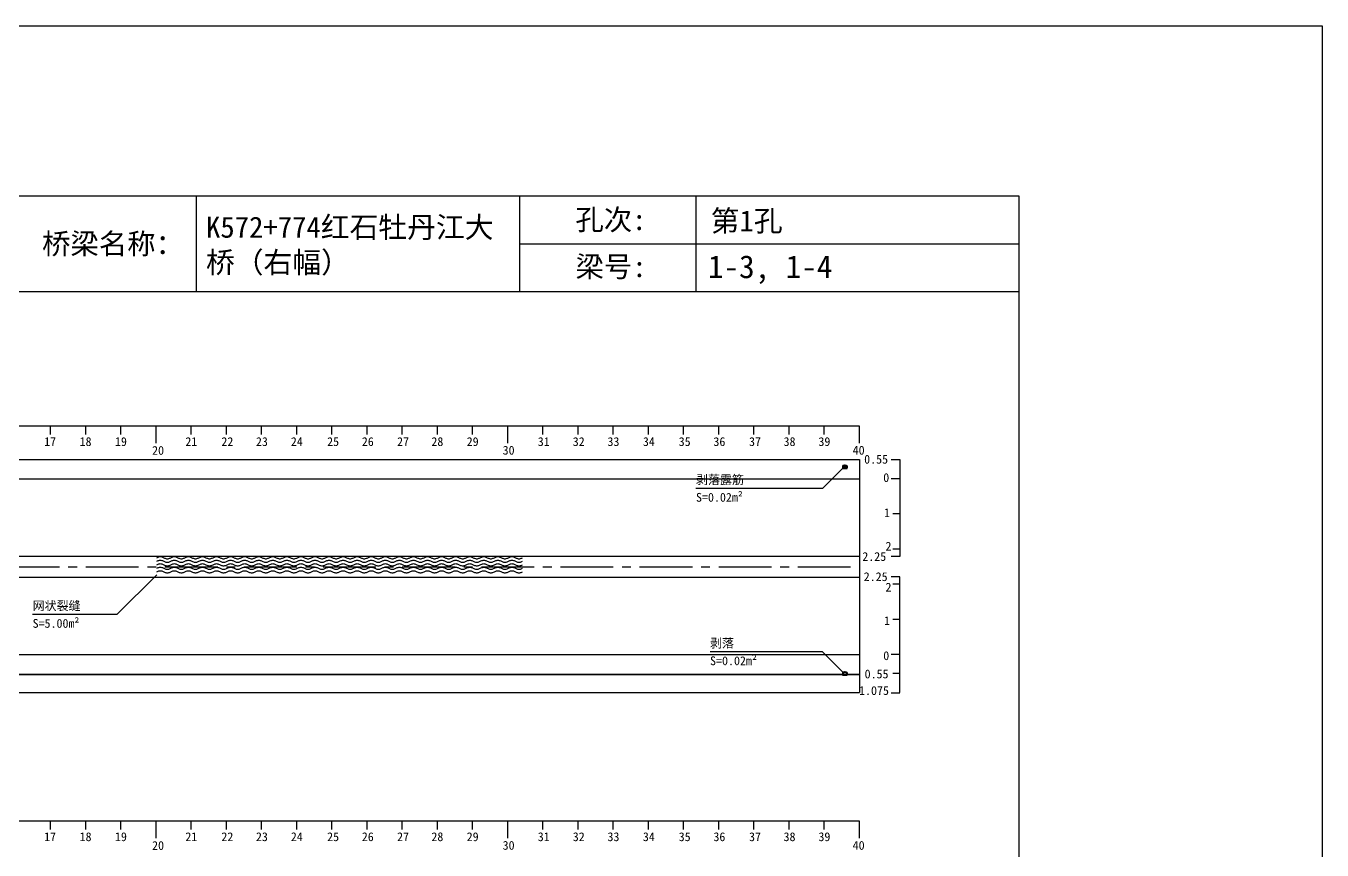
# Model space of a CAD drawing. Header units: millimetres. Extents: x -37 to 615, y -48 to 413.
# Drawn here: x 246.8 to 615.4, y 178.9 to 413.2 of the extents above; entities that cross this region are included whole.
import ezdxf

# ---------------------------------------------------------------- set-up
doc = ezdxf.new("R2010")
doc.units = ezdxf.units.MM
doc.linetypes.add('CENTER2', pattern=[1.125, 0.75, -0.125, 0.125, -0.125])
doc.linetypes.add('DASHED', pattern=[0.75, 0.5, -0.25])
doc.layers.add('图层1', color=7, linetype='Continuous')
doc.layers.add('病害', color=5, linetype='Continuous')
doc.styles.get("Standard").update_dxf_attribs({"font": ''})
doc.styles.add('汉字', font='')
doc.styles.get('Standard').set_extended_font_data('SimSun')
doc.styles.get('汉字').set_extended_font_data('SimSun')

# ---------------------------------------------------------------- blocks, each defined once
blk = doc.blocks.new('chi')
at = {"color": 0}
for p, q in [((1187.409, -3078.8), (1147.409, -3078.8)), ((1164.409, -3079.041), (1164.409, -3078.8)), ((1165.409, -3079.041), (1165.409, -3078.8)), ((1166.409, -3079.041), (1166.409, -3078.8)), ((1167.409, -3079.283), (1167.409, -3078.8)), ((1168.409, -3079.041), (1168.409, -3078.8)), ((1169.409, -3079.041), (1169.409, -3078.8)), ((1170.409, -3079.041), (1170.409, -3078.8)), ((1171.409, -3079.041), (1171.409, -3078.8)), ((1172.409, -3079.041), (1172.409, -3078.8)), ((1173.409, -3079.041), (1173.409, -3078.8)), ((1174.409, -3079.041), (1174.409, -3078.8)), ((1175.409, -3079.041), (1175.409, -3078.8)), ((1176.409, -3079.041), (1176.409, -3078.8)), ((1177.409, -3079.283), (1177.409, -3078.8)), ((1178.409, -3079.041), (1178.409, -3078.8)), ((1179.409, -3079.041), (1179.409, -3078.8)), ((1180.409, -3079.041), (1180.409, -3078.8)), ((1181.409, -3079.041), (1181.409, -3078.8)), ((1182.409, -3079.041), (1182.409, -3078.8)), ((1183.409, -3079.041), (1183.409, -3078.8)), ((1184.409, -3079.041), (1184.409, -3078.8)), ((1185.409, -3079.041), (1185.409, -3078.8)), ((1186.409, -3079.041), (1186.409, -3078.8)), ((1187.409, -3079.283), (1187.409, -3078.8))]:
    blk.add_line(p, q, dxfattribs=at)
for s, p in [('17', (1164.224, -3079.368)), ('18', (1165.232, -3079.368)), ('19', (1166.238, -3079.368)), ('21', (1168.24, -3079.368)), ('22', (1169.264, -3079.368)), ('23', (1170.247, -3079.368)), ('24', (1171.24, -3079.368)), ('25', (1172.271, -3079.368)), ('26', (1173.258, -3079.368)), ('27', (1174.261, -3079.368)), ('28', (1175.236, -3079.368)), ('29', (1176.24, -3079.368)), ('31', (1178.261, -3079.368)), ('32', (1179.256, -3079.368)), ('33', (1180.243, -3079.368)), ('34', (1181.251, -3079.368)), ('35', (1182.269, -3079.368)), ('36', (1183.256, -3079.368)), ('37', (1184.269, -3079.368)), ('38', (1185.251, -3079.368)), ('39', (1186.242, -3079.368)), ('20', (1167.294, -3079.617)), ('30', (1177.262, -3079.613)), ('40', (1187.216, -3079.613))]:
    blk.add_text(s, height=0.25).set_placement(p)
blk = doc.blocks.new('kopp')
at = {"color": 0}
for p, q in [((1188.308, -3078.25), (1188.558, -3078.25)), ((1188.558, -3078.25), (1188.558, -3078.8)), ((1188.558, -3078.8), (1188.308, -3078.8)), ((1188.558, -3078.8), (1188.558, -3079.8)), ((1188.558, -3079.8), (1188.358, -3079.8)), ((1188.558, -3079.8), (1188.558, -3079.8)), ((1188.558, -3079.8), (1188.558, -3080.8)), ((1188.558, -3080.8), (1188.358, -3080.8)), ((1188.558, -3080.8), (1188.558, -3081.009)), ((1188.558, -3081.009), (1188.308, -3081.009)), ((1188.558, -3081.592), (1188.308, -3081.592)), ((1188.558, -3081.8), (1188.558, -3081.592)), ((1188.558, -3081.8), (1188.358, -3081.8)), ((1188.558, -3082.8), (1188.558, -3081.8)), ((1188.558, -3082.8), (1188.358, -3082.8)), ((1188.558, -3083.8), (1188.558, -3082.8)), ((1188.558, -3082.8), (1188.558, -3082.8)), ((1188.558, -3083.8), (1188.308, -3083.8)), ((1188.558, -3084.875), (1188.558, -3083.8)), ((1188.558, -3084.338), (1188.358, -3084.338)), ((1188.308, -3084.888), (1188.558, -3084.888))]:
    blk.add_line(p, q, dxfattribs=at)
for s, p in [('0.55', (1187.543, -3078.37)), ('0', (1188.086, -3078.891)), ('1', (1188.109, -3079.89)), ('2', (1188.15, -3080.842)), ('2.25', (1187.49, -3081.135)), ('2.25', (1187.53, -3081.708)), ('2', (1188.15, -3082.006)), ('1', (1188.109, -3082.959)), ('0', (1188.086, -3083.954)), ('0.55', (1187.556, -3084.474)), ('1.075', (1187.398, -3084.946))]:
    blk.add_text(s, height=0.25).set_placement(p)

msp = doc.modelspace()

# ---------------------------------------------------------------- linework, layer by layer
at = {"color": 0, "linetype": 'ByBlock'}
for p, q in [((0, 364.85), (529.17, 364.85)), ((387.13, 364.85), (387.13, 337.72)), ((437.29, 364.79), (437.29, 337.66)), ((529.17, 364.85), (529.17, 0)), ((136.5, 337.72), (529.17, 337.72))]:
    msp.add_line(p, q, dxfattribs=at)
at = {"color": 0}
for p, q in [((83.82, 289.93), (483.82, 289.93)), ((483.82, 289.93), (483.82, 223.68)), ((83.82, 262.43), (483.82, 262.43)), ((483.82, 262.43), (483.82, 259.43)), ((83.82, 256.43), (483.82, 256.43)), ((83.82, 234.43), (483.82, 234.43)), ((83.82, 228.93), (483.82, 228.93)), ((83.82, 228.81), (483.82, 228.81)), ((83.82, 223.68), (483.82, 223.68))]:
    msp.add_line(p, q, dxfattribs=at)
at = {"color": 1, "linetype": 'DASHED'}
for p, q in [((479, 288.05), (480.39, 288.05)), ((479, 287.81), (480.39, 287.81)), ((479, 287.56), (480.39, 287.56)), ((479.35, 287.32), (479.35, 288.29)), ((479.7, 287.32), (479.7, 288.29)), ((480.05, 287.32), (480.05, 288.29))]:
    msp.add_line(p, q, dxfattribs=at)
at = {"color": 7}
for p, q in [((479, 287.71), (479.41, 287.71)), ((479.13, 288.19), (479.38, 287.97)), ((479.46, 287.36), (479.59, 287.54)), ((479.68, 288.27), (479.67, 287.97)), ((480.13, 288.19), (479.93, 287.93)), ((480.08, 287.32), (479.97, 287.54)), ((480.39, 287.69), (480.02, 287.75)), ((479, 228.96), (479.41, 228.95)), ((479.13, 229.43), (479.38, 229.21)), ((479.46, 228.6), (479.59, 228.78)), ((479.68, 229.51), (479.67, 229.21)), ((480.13, 229.43), (479.93, 229.17)), ((480.08, 228.56), (479.97, 228.78)), ((480.39, 228.93), (480.02, 228.99))]:
    msp.add_line(p, q, dxfattribs=at)
msp.add_line((83.82, 284.43), (483.82, 284.43))
at = {"color": 1, "linetype": 'CENTER2', "ltscale": 20}
msp.add_line((83.82, 259.43), (483.82, 259.43), dxfattribs=at)
at = {"color": 3, "linetype": 'ByBlock'}
msp.add_lwpolyline([(-36.77, 413.19), (615.38, 413.19), (615.38, -47.93), (-36.77, -47.93)], close=True, dxfattribs=at)
at = {"color": 7}
for points in [[(479.79, 288.27), (479.58, 288.27), (479.37, 288.21), (479.13, 288.19), (479, 287.98), (479, 287.71), (479.03, 287.4), (479.18, 287.4), (479.74, 287.32), (480.08, 287.32), (480.29, 287.37), (480.37, 287.42), (480.39, 287.69), (480.39, 287.92), (480.29, 288.11), (480.13, 288.19), (480, 288.21), (479.79, 288.29)], [(479, 287.32), (473.34, 281.66), (437.34, 281.66)], [(284, 262), (284.2, 262.09), (284.4, 262.18), (284.6, 262.24), (284.8, 262.29), (285, 262.3), (285.2, 262.29), (285.4, 262.24), (285.6, 262.18), (285.8, 262.09), (286, 262), (286.2, 261.91), (286.4, 261.82), (286.6, 261.76), (286.8, 261.71), (287, 261.7), (287.2, 261.71), (287.4, 261.76), (287.6, 261.82), (287.8, 261.91), (288, 262), (288.2, 262.09), (288.4, 262.18), (288.6, 262.24), (288.8, 262.29), (289, 262.3), (289.2, 262.29), (289.4, 262.24), (289.6, 262.18), (289.8, 262.09), (290, 262), (290.2, 261.91), (290.4, 261.82), (290.6, 261.76), (290.8, 261.71), (291, 261.7), (291.2, 261.71), (291.4, 261.76), (291.6, 261.82), (291.8, 261.91), (292, 262), (292.2, 262.09), (292.4, 262.18), (292.6, 262.24), (292.8, 262.29), (293, 262.3), (293.2, 262.29), (293.4, 262.24), (293.6, 262.18), (293.8, 262.09), (294, 262), (294.2, 261.91), (294.4, 261.82), (294.6, 261.76), (294.8, 261.71), (295, 261.7), (295.2, 261.71), (295.4, 261.76), (295.6, 261.82), (295.8, 261.91), (296, 262), (296.2, 262.09), (296.4, 262.18), (296.6, 262.24), (296.8, 262.29), (297, 262.3), (297.2, 262.29), (297.4, 262.24), (297.6, 262.18), (297.8, 262.09), (298, 262), (298.2, 261.91), (298.4, 261.82), (298.6, 261.76), (298.8, 261.71), (299, 261.7), (299.2, 261.71), (299.4, 261.76), (299.6, 261.82), (299.8, 261.91), (300, 262), (300.2, 262.09), (300.4, 262.18), (300.6, 262.24), (300.8, 262.29), (301, 262.3), (301.2, 262.29), (301.4, 262.24), (301.6, 262.18), (301.8, 262.09), (302, 262), (302.2, 261.91), (302.4, 261.82), (302.6, 261.76), (302.8, 261.71), (303, 261.7), (303.2, 261.71), (303.4, 261.76), (303.6, 261.82), (303.8, 261.91), (304, 262), (304.2, 262.09), (304.4, 262.18), (304.6, 262.24), (304.8, 262.29), (305, 262.3), (305.2, 262.29), (305.4, 262.24), (305.6, 262.18), (305.8, 262.09), (306, 262), (306.2, 261.91), (306.4, 261.82), (306.6, 261.76), (306.8, 261.71), (307, 261.7), (307.2, 261.71), (307.4, 261.76), (307.6, 261.82), (307.8, 261.91), (308, 262), (308.2, 262.09), (308.4, 262.18), (308.6, 262.24), (308.8, 262.29), (309, 262.3), (309.2, 262.29), (309.4, 262.24), (309.6, 262.18), (309.8, 262.09), (310, 262), (310.2, 261.91), (310.4, 261.82), (310.6, 261.76), (310.8, 261.71), (311, 261.7), (311.2, 261.71), (311.4, 261.76), (311.6, 261.82), (311.8, 261.91), (312, 262), (312.2, 262.09), (312.4, 262.18), (312.6, 262.24), (312.8, 262.29), (313, 262.3), (313.2, 262.29), (313.4, 262.24), (313.6, 262.18), (313.8, 262.09), (314, 262), (314.2, 261.91), (314.4, 261.82), (314.6, 261.76), (314.8, 261.71), (315, 261.7), (315.2, 261.71), (315.4, 261.76), (315.6, 261.82), (315.8, 261.91), (316, 262), (316.2, 262.09), (316.4, 262.18), (316.6, 262.24), (316.8, 262.29), (317, 262.3), (317.2, 262.29), (317.4, 262.24), (317.6, 262.18), (317.8, 262.09), (318, 262), (318.2, 261.91), (318.4, 261.82), (318.6, 261.76), (318.8, 261.71), (319, 261.7), (319.2, 261.71), (319.4, 261.76), (319.6, 261.82), (319.8, 261.91), (320, 262), (320.2, 262.09), (320.4, 262.18), (320.6, 262.24), (320.8, 262.29), (321, 262.3), (321.2, 262.29), (321.4, 262.24), (321.6, 262.18), (321.8, 262.09), (322, 262), (322.2, 261.91), (322.4, 261.82), (322.6, 261.76), (322.8, 261.71), (323, 261.7), (323.2, 261.71), (323.4, 261.76), (323.6, 261.82), (323.8, 261.91), (324, 262), (324.2, 262.09), (324.4, 262.18), (324.6, 262.24), (324.8, 262.29), (325, 262.3), (325.2, 262.29), (325.4, 262.24), (325.6, 262.18), (325.8, 262.09), (326, 262), (326.2, 261.91), (326.4, 261.82), (326.6, 261.76), (326.8, 261.71), (327, 261.7), (327.2, 261.71), (327.4, 261.76), (327.6, 261.82), (327.8, 261.91), (328, 262), (328.2, 262.09), (328.4, 262.18), (328.6, 262.24), (328.8, 262.29), (329, 262.3), (329.2, 262.29), (329.4, 262.24), (329.6, 262.18), (329.8, 262.09), (330, 262), (330.2, 261.91), (330.4, 261.82), (330.6, 261.76), (330.8, 261.71), (331, 261.7), (331.2, 261.71), (331.4, 261.76), (331.6, 261.82), (331.8, 261.91), (332, 262), (332.2, 262.09), (332.4, 262.18), (332.6, 262.24), (332.8, 262.29), (333, 262.3), (333.2, 262.29), (333.4, 262.24), (333.6, 262.18), (333.8, 262.09), (334, 262), (334.2, 261.91), (334.4, 261.82), (334.6, 261.76), (334.8, 261.71), (335, 261.7), (335.2, 261.71), (335.4, 261.76), (335.6, 261.82), (335.8, 261.91), (336, 262), (336.2, 262.09), (336.4, 262.18), (336.6, 262.24), (336.8, 262.29), (337, 262.3), (337.2, 262.29), (337.4, 262.24), (337.6, 262.18), (337.8, 262.09), (338, 262), (338.2, 261.91), (338.4, 261.82), (338.6, 261.76), (338.8, 261.71), (339, 261.7), (339.2, 261.71), (339.4, 261.76), (339.6, 261.82), (339.8, 261.91), (340, 262), (340.2, 262.09), (340.4, 262.18), (340.6, 262.24), (340.8, 262.29), (341, 262.3), (341.2, 262.29), (341.4, 262.24), (341.6, 262.18), (341.8, 262.09), (342, 262), (342.2, 261.91), (342.4, 261.82), (342.6, 261.76), (342.8, 261.71), (343, 261.7), (343.2, 261.71), (343.4, 261.76), (343.6, 261.82), (343.8, 261.91), (344, 262), (344.2, 262.09), (344.4, 262.18), (344.6, 262.24), (344.8, 262.29), (345, 262.3), (345.2, 262.29), (345.4, 262.24), (345.6, 262.18), (345.8, 262.09), (346, 262), (346.2, 261.91), (346.4, 261.82), (346.6, 261.76), (346.8, 261.71), (347, 261.7), (347.2, 261.71), (347.4, 261.76), (347.6, 261.82), (347.8, 261.91), (348, 262), (348.2, 262.09), (348.4, 262.18), (348.6, 262.24), (348.8, 262.29), (349, 262.3), (349.2, 262.29), (349.4, 262.24), (349.6, 262.18), (349.8, 262.09), (350, 262), (350.2, 261.91), (350.4, 261.82), (350.6, 261.76), (350.8, 261.71), (351, 261.7), (351.2, 261.71), (351.4, 261.76), (351.6, 261.82), (351.8, 261.91), (352, 262), (352.2, 262.09), (352.4, 262.18), (352.6, 262.24), (352.8, 262.29), (353, 262.3), (353.2, 262.29), (353.4, 262.24), (353.6, 262.18), (353.8, 262.09), (354, 262), (354.2, 261.91), (354.4, 261.82), (354.6, 261.76), (354.8, 261.71), (355, 261.7), (355.2, 261.71), (355.4, 261.76), (355.6, 261.82), (355.8, 261.91), (356, 262), (356.2, 262.09), (356.4, 262.18), (356.6, 262.24), (356.8, 262.29), (357, 262.3), (357.2, 262.29), (357.4, 262.24), (357.6, 262.18), (357.8, 262.09), (358, 262), (358.2, 261.91), (358.4, 261.82), (358.6, 261.76), (358.8, 261.71), (359, 261.7), (359.2, 261.71), (359.4, 261.76), (359.6, 261.82), (359.8, 261.91), (360, 262), (360.2, 262.09), (360.4, 262.18), (360.6, 262.24), (360.8, 262.29), (361, 262.3), (361.2, 262.29), (361.4, 262.24), (361.6, 262.18), (361.8, 262.09), (362, 262), (362.2, 261.91), (362.4, 261.82), (362.6, 261.76), (362.8, 261.71), (363, 261.7), (363.2, 261.71), (363.4, 261.76), (363.6, 261.82), (363.8, 261.91), (364, 262), (364.2, 262.09), (364.4, 262.18), (364.6, 262.24), (364.8, 262.29), (365, 262.3), (365.2, 262.29), (365.4, 262.24), (365.6, 262.18), (365.8, 262.09), (366, 262), (366.2, 261.91), (366.4, 261.82), (366.6, 261.76), (366.8, 261.71), (367, 261.7), (367.2, 261.71), (367.4, 261.76), (367.6, 261.82), (367.8, 261.91), (368, 262), (368.2, 262.09), (368.4, 262.18), (368.6, 262.24), (368.8, 262.29), (369, 262.3), (369.2, 262.29), (369.4, 262.24), (369.6, 262.18), (369.8, 262.09), (370, 262), (370.2, 261.91), (370.4, 261.82), (370.6, 261.76), (370.8, 261.71), (371, 261.7), (371.2, 261.71), (371.4, 261.76), (371.6, 261.82), (371.8, 261.91), (372, 262), (372.2, 262.09), (372.4, 262.18), (372.6, 262.24), (372.8, 262.29), (373, 262.3), (373.2, 262.29), (373.4, 262.24), (373.6, 262.18), (373.8, 262.09), (374, 262), (374.2, 261.91), (374.4, 261.82), (374.6, 261.76), (374.8, 261.71), (375, 261.7), (375.2, 261.71), (375.4, 261.76), (375.6, 261.82), (375.8, 261.91), (376, 262), (376.2, 262.09), (376.4, 262.18), (376.6, 262.24), (376.8, 262.29), (377, 262.3), (377.2, 262.29), (377.4, 262.24), (377.6, 262.18), (377.8, 262.09), (378, 262), (378.2, 261.91), (378.4, 261.82), (378.6, 261.76), (378.8, 261.71), (379, 261.7), (379.2, 261.71), (379.4, 261.76), (379.6, 261.82), (379.8, 261.91), (380, 262), (380.2, 262.09), (380.4, 262.18), (380.6, 262.24), (380.8, 262.29), (381, 262.3), (381.2, 262.29), (381.4, 262.24), (381.6, 262.18), (381.8, 262.09), (382, 262), (382.2, 261.91), (382.4, 261.82), (382.6, 261.76), (382.8, 261.71), (383, 261.7), (383.2, 261.71), (383.4, 261.76), (383.6, 261.82), (383.8, 261.91), (384, 262), (384.2, 262.09), (384.4, 262.18), (384.6, 262.24), (384.8, 262.29), (385, 262.3), (385.2, 262.29), (385.4, 262.24), (385.6, 262.18), (385.8, 262.09), (386, 262), (386.2, 261.91), (386.4, 261.82), (386.6, 261.76), (386.8, 261.71), (387, 261.7), (387.2, 261.71), (387.4, 261.76), (387.6, 261.82), (387.8, 261.91), (388, 262)], [(284, 261), (284.2, 261.09), (284.4, 261.18), (284.6, 261.24), (284.8, 261.29), (285, 261.3), (285.2, 261.29), (285.4, 261.24), (285.6, 261.18), (285.8, 261.09), (286, 261), (286.2, 260.91), (286.4, 260.82), (286.6, 260.76), (286.8, 260.71), (287, 260.7), (287.2, 260.71), (287.4, 260.76), (287.6, 260.82), (287.8, 260.91), (288, 261), (288.2, 261.09), (288.4, 261.18), (288.6, 261.24), (288.8, 261.29), (289, 261.3), (289.2, 261.29), (289.4, 261.24), (289.6, 261.18), (289.8, 261.09), (290, 261), (290.2, 260.91), (290.4, 260.82), (290.6, 260.76), (290.8, 260.71), (291, 260.7), (291.2, 260.71), (291.4, 260.76), (291.6, 260.82), (291.8, 260.91), (292, 261), (292.2, 261.09), (292.4, 261.18), (292.6, 261.24), (292.8, 261.29), (293, 261.3), (293.2, 261.29), (293.4, 261.24), (293.6, 261.18), (293.8, 261.09), (294, 261), (294.2, 260.91), (294.4, 260.82), (294.6, 260.76), (294.8, 260.71), (295, 260.7), (295.2, 260.71), (295.4, 260.76), (295.6, 260.82), (295.8, 260.91), (296, 261), (296.2, 261.09), (296.4, 261.18), (296.6, 261.24), (296.8, 261.29), (297, 261.3), (297.2, 261.29), (297.4, 261.24), (297.6, 261.18), (297.8, 261.09), (298, 261), (298.2, 260.91), (298.4, 260.82), (298.6, 260.76), (298.8, 260.71), (299, 260.7), (299.2, 260.71), (299.4, 260.76), (299.6, 260.82), (299.8, 260.91), (300, 261), (300.2, 261.09), (300.4, 261.18), (300.6, 261.24), (300.8, 261.29), (301, 261.3), (301.2, 261.29), (301.4, 261.24), (301.6, 261.18), (301.8, 261.09), (302, 261), (302.2, 260.91), (302.4, 260.82), (302.6, 260.76), (302.8, 260.71), (303, 260.7), (303.2, 260.71), (303.4, 260.76), (303.6, 260.82), (303.8, 260.91), (304, 261), (304.2, 261.09), (304.4, 261.18), (304.6, 261.24), (304.8, 261.29), (305, 261.3), (305.2, 261.29), (305.4, 261.24), (305.6, 261.18), (305.8, 261.09), (306, 261), (306.2, 260.91), (306.4, 260.82), (306.6, 260.76), (306.8, 260.71), (307, 260.7), (307.2, 260.71), (307.4, 260.76), (307.6, 260.82), (307.8, 260.91), (308, 261), (308.2, 261.09), (308.4, 261.18), (308.6, 261.24), (308.8, 261.29), (309, 261.3), (309.2, 261.29), (309.4, 261.24), (309.6, 261.18), (309.8, 261.09), (310, 261), (310.2, 260.91), (310.4, 260.82), (310.6, 260.76), (310.8, 260.71), (311, 260.7), (311.2, 260.71), (311.4, 260.76), (311.6, 260.82), (311.8, 260.91), (312, 261), (312.2, 261.09), (312.4, 261.18), (312.6, 261.24), (312.8, 261.29), (313, 261.3), (313.2, 261.29), (313.4, 261.24), (313.6, 261.18), (313.8, 261.09), (314, 261), (314.2, 260.91), (314.4, 260.82), (314.6, 260.76), (314.8, 260.71), (315, 260.7), (315.2, 260.71), (315.4, 260.76), (315.6, 260.82), (315.8, 260.91), (316, 261), (316.2, 261.09), (316.4, 261.18), (316.6, 261.24), (316.8, 261.29), (317, 261.3), (317.2, 261.29), (317.4, 261.24), (317.6, 261.18), (317.8, 261.09), (318, 261), (318.2, 260.91), (318.4, 260.82), (318.6, 260.76), (318.8, 260.71), (319, 260.7), (319.2, 260.71), (319.4, 260.76), (319.6, 260.82), (319.8, 260.91), (320, 261), (320.2, 261.09), (320.4, 261.18), (320.6, 261.24), (320.8, 261.29), (321, 261.3), (321.2, 261.29), (321.4, 261.24), (321.6, 261.18), (321.8, 261.09), (322, 261), (322.2, 260.91), (322.4, 260.82), (322.6, 260.76), (322.8, 260.71), (323, 260.7), (323.2, 260.71), (323.4, 260.76), (323.6, 260.82), (323.8, 260.91), (324, 261), (324.2, 261.09), (324.4, 261.18), (324.6, 261.24), (324.8, 261.29), (325, 261.3), (325.2, 261.29), (325.4, 261.24), (325.6, 261.18), (325.8, 261.09), (326, 261), (326.2, 260.91), (326.4, 260.82), (326.6, 260.76), (326.8, 260.71), (327, 260.7), (327.2, 260.71), (327.4, 260.76), (327.6, 260.82), (327.8, 260.91), (328, 261), (328.2, 261.09), (328.4, 261.18), (328.6, 261.24), (328.8, 261.29), (329, 261.3), (329.2, 261.29), (329.4, 261.24), (329.6, 261.18), (329.8, 261.09), (330, 261), (330.2, 260.91), (330.4, 260.82), (330.6, 260.76), (330.8, 260.71), (331, 260.7), (331.2, 260.71), (331.4, 260.76), (331.6, 260.82), (331.8, 260.91), (332, 261), (332.2, 261.09), (332.4, 261.18), (332.6, 261.24), (332.8, 261.29), (333, 261.3), (333.2, 261.29), (333.4, 261.24), (333.6, 261.18), (333.8, 261.09), (334, 261), (334.2, 260.91), (334.4, 260.82), (334.6, 260.76), (334.8, 260.71), (335, 260.7), (335.2, 260.71), (335.4, 260.76), (335.6, 260.82), (335.8, 260.91), (336, 261), (336.2, 261.09), (336.4, 261.18), (336.6, 261.24), (336.8, 261.29), (337, 261.3), (337.2, 261.29), (337.4, 261.24), (337.6, 261.18), (337.8, 261.09), (338, 261), (338.2, 260.91), (338.4, 260.82), (338.6, 260.76), (338.8, 260.71), (339, 260.7), (339.2, 260.71), (339.4, 260.76), (339.6, 260.82), (339.8, 260.91), (340, 261), (340.2, 261.09), (340.4, 261.18), (340.6, 261.24), (340.8, 261.29), (341, 261.3), (341.2, 261.29), (341.4, 261.24), (341.6, 261.18), (341.8, 261.09), (342, 261), (342.2, 260.91), (342.4, 260.82), (342.6, 260.76), (342.8, 260.71), (343, 260.7), (343.2, 260.71), (343.4, 260.76), (343.6, 260.82), (343.8, 260.91), (344, 261), (344.2, 261.09), (344.4, 261.18), (344.6, 261.24), (344.8, 261.29), (345, 261.3), (345.2, 261.29), (345.4, 261.24), (345.6, 261.18), (345.8, 261.09), (346, 261), (346.2, 260.91), (346.4, 260.82), (346.6, 260.76), (346.8, 260.71), (347, 260.7), (347.2, 260.71), (347.4, 260.76), (347.6, 260.82), (347.8, 260.91), (348, 261), (348.2, 261.09), (348.4, 261.18), (348.6, 261.24), (348.8, 261.29), (349, 261.3), (349.2, 261.29), (349.4, 261.24), (349.6, 261.18), (349.8, 261.09), (350, 261), (350.2, 260.91), (350.4, 260.82), (350.6, 260.76), (350.8, 260.71), (351, 260.7), (351.2, 260.71), (351.4, 260.76), (351.6, 260.82), (351.8, 260.91), (352, 261), (352.2, 261.09), (352.4, 261.18), (352.6, 261.24), (352.8, 261.29), (353, 261.3), (353.2, 261.29), (353.4, 261.24), (353.6, 261.18), (353.8, 261.09), (354, 261), (354.2, 260.91), (354.4, 260.82), (354.6, 260.76), (354.8, 260.71), (355, 260.7), (355.2, 260.71), (355.4, 260.76), (355.6, 260.82), (355.8, 260.91), (356, 261), (356.2, 261.09), (356.4, 261.18), (356.6, 261.24), (356.8, 261.29), (357, 261.3), (357.2, 261.29), (357.4, 261.24), (357.6, 261.18), (357.8, 261.09), (358, 261), (358.2, 260.91), (358.4, 260.82), (358.6, 260.76), (358.8, 260.71), (359, 260.7), (359.2, 260.71), (359.4, 260.76), (359.6, 260.82), (359.8, 260.91), (360, 261), (360.2, 261.09), (360.4, 261.18), (360.6, 261.24), (360.8, 261.29), (361, 261.3), (361.2, 261.29), (361.4, 261.24), (361.6, 261.18), (361.8, 261.09), (362, 261), (362.2, 260.91), (362.4, 260.82), (362.6, 260.76), (362.8, 260.71), (363, 260.7), (363.2, 260.71), (363.4, 260.76), (363.6, 260.82), (363.8, 260.91), (364, 261), (364.2, 261.09), (364.4, 261.18), (364.6, 261.24), (364.8, 261.29), (365, 261.3), (365.2, 261.29), (365.4, 261.24), (365.6, 261.18), (365.8, 261.09), (366, 261), (366.2, 260.91), (366.4, 260.82), (366.6, 260.76), (366.8, 260.71), (367, 260.7), (367.2, 260.71), (367.4, 260.76), (367.6, 260.82), (367.8, 260.91), (368, 261), (368.2, 261.09), (368.4, 261.18), (368.6, 261.24), (368.8, 261.29), (369, 261.3), (369.2, 261.29), (369.4, 261.24), (369.6, 261.18), (369.8, 261.09), (370, 261), (370.2, 260.91), (370.4, 260.82), (370.6, 260.76), (370.8, 260.71), (371, 260.7), (371.2, 260.71), (371.4, 260.76), (371.6, 260.82), (371.8, 260.91), (372, 261), (372.2, 261.09), (372.4, 261.18), (372.6, 261.24), (372.8, 261.29), (373, 261.3), (373.2, 261.29), (373.4, 261.24), (373.6, 261.18), (373.8, 261.09), (374, 261), (374.2, 260.91), (374.4, 260.82), (374.6, 260.76), (374.8, 260.71), (375, 260.7), (375.2, 260.71), (375.4, 260.76), (375.6, 260.82), (375.8, 260.91), (376, 261), (376.2, 261.09), (376.4, 261.18), (376.6, 261.24), (376.8, 261.29), (377, 261.3), (377.2, 261.29), (377.4, 261.24), (377.6, 261.18), (377.8, 261.09), (378, 261), (378.2, 260.91), (378.4, 260.82), (378.6, 260.76), (378.8, 260.71), (379, 260.7), (379.2, 260.71), (379.4, 260.76), (379.6, 260.82), (379.8, 260.91), (380, 261), (380.2, 261.09), (380.4, 261.18), (380.6, 261.24), (380.8, 261.29), (381, 261.3), (381.2, 261.29), (381.4, 261.24), (381.6, 261.18), (381.8, 261.09), (382, 261), (382.2, 260.91), (382.4, 260.82), (382.6, 260.76), (382.8, 260.71), (383, 260.7), (383.2, 260.71), (383.4, 260.76), (383.6, 260.82), (383.8, 260.91), (384, 261), (384.2, 261.09), (384.4, 261.18), (384.6, 261.24), (384.8, 261.29), (385, 261.3), (385.2, 261.29), (385.4, 261.24), (385.6, 261.18), (385.8, 261.09), (386, 261), (386.2, 260.91), (386.4, 260.82), (386.6, 260.76), (386.8, 260.71), (387, 260.7), (387.2, 260.71), (387.4, 260.76), (387.6, 260.82), (387.8, 260.91), (388, 261)], [(284, 260), (284.2, 260.09), (284.4, 260.18), (284.6, 260.24), (284.8, 260.29), (285, 260.3), (285.2, 260.29), (285.4, 260.24), (285.6, 260.18), (285.8, 260.09), (286, 260), (286.2, 259.91), (286.4, 259.82), (286.6, 259.76), (286.8, 259.71), (287, 259.7), (287.2, 259.71), (287.4, 259.76), (287.6, 259.82), (287.8, 259.91), (288, 260), (288.2, 260.09), (288.4, 260.18), (288.6, 260.24), (288.8, 260.29), (289, 260.3), (289.2, 260.29), (289.4, 260.24), (289.6, 260.18), (289.8, 260.09), (290, 260), (290.2, 259.91), (290.4, 259.82), (290.6, 259.76), (290.8, 259.71), (291, 259.7), (291.2, 259.71), (291.4, 259.76), (291.6, 259.82), (291.8, 259.91), (292, 260), (292.2, 260.09), (292.4, 260.18), (292.6, 260.24), (292.8, 260.29), (293, 260.3), (293.2, 260.29), (293.4, 260.24), (293.6, 260.18), (293.8, 260.09), (294, 260), (294.2, 259.91), (294.4, 259.82), (294.6, 259.76), (294.8, 259.71), (295, 259.7), (295.2, 259.71), (295.4, 259.76), (295.6, 259.82), (295.8, 259.91), (296, 260), (296.2, 260.09), (296.4, 260.18), (296.6, 260.24), (296.8, 260.29), (297, 260.3), (297.2, 260.29), (297.4, 260.24), (297.6, 260.18), (297.8, 260.09), (298, 260), (298.2, 259.91), (298.4, 259.82), (298.6, 259.76), (298.8, 259.71), (299, 259.7), (299.2, 259.71), (299.4, 259.76), (299.6, 259.82), (299.8, 259.91), (300, 260), (300.2, 260.09), (300.4, 260.18), (300.6, 260.24), (300.8, 260.29), (301, 260.3), (301.2, 260.29), (301.4, 260.24), (301.6, 260.18), (301.8, 260.09), (302, 260), (302.2, 259.91), (302.4, 259.82), (302.6, 259.76), (302.8, 259.71), (303, 259.7), (303.2, 259.71), (303.4, 259.76), (303.6, 259.82), (303.8, 259.91), (304, 260), (304.2, 260.09), (304.4, 260.18), (304.6, 260.24), (304.8, 260.29), (305, 260.3), (305.2, 260.29), (305.4, 260.24), (305.6, 260.18), (305.8, 260.09), (306, 260), (306.2, 259.91), (306.4, 259.82), (306.6, 259.76), (306.8, 259.71), (307, 259.7), (307.2, 259.71), (307.4, 259.76), (307.6, 259.82), (307.8, 259.91), (308, 260), (308.2, 260.09), (308.4, 260.18), (308.6, 260.24), (308.8, 260.29), (309, 260.3), (309.2, 260.29), (309.4, 260.24), (309.6, 260.18), (309.8, 260.09), (310, 260), (310.2, 259.91), (310.4, 259.82), (310.6, 259.76), (310.8, 259.71), (311, 259.7), (311.2, 259.71), (311.4, 259.76), (311.6, 259.82), (311.8, 259.91), (312, 260), (312.2, 260.09), (312.4, 260.18), (312.6, 260.24), (312.8, 260.29), (313, 260.3), (313.2, 260.29), (313.4, 260.24), (313.6, 260.18), (313.8, 260.09), (314, 260), (314.2, 259.91), (314.4, 259.82), (314.6, 259.76), (314.8, 259.71), (315, 259.7), (315.2, 259.71), (315.4, 259.76), (315.6, 259.82), (315.8, 259.91), (316, 260), (316.2, 260.09), (316.4, 260.18), (316.6, 260.24), (316.8, 260.29), (317, 260.3), (317.2, 260.29), (317.4, 260.24), (317.6, 260.18), (317.8, 260.09), (318, 260), (318.2, 259.91), (318.4, 259.82), (318.6, 259.76), (318.8, 259.71), (319, 259.7), (319.2, 259.71), (319.4, 259.76), (319.6, 259.82), (319.8, 259.91), (320, 260), (320.2, 260.09), (320.4, 260.18), (320.6, 260.24), (320.8, 260.29), (321, 260.3), (321.2, 260.29), (321.4, 260.24), (321.6, 260.18), (321.8, 260.09), (322, 260), (322.2, 259.91), (322.4, 259.82), (322.6, 259.76), (322.8, 259.71), (323, 259.7), (323.2, 259.71), (323.4, 259.76), (323.6, 259.82), (323.8, 259.91), (324, 260), (324.2, 260.09), (324.4, 260.18), (324.6, 260.24), (324.8, 260.29), (325, 260.3), (325.2, 260.29), (325.4, 260.24), (325.6, 260.18), (325.8, 260.09), (326, 260), (326.2, 259.91), (326.4, 259.82), (326.6, 259.76), (326.8, 259.71), (327, 259.7), (327.2, 259.71), (327.4, 259.76), (327.6, 259.82), (327.8, 259.91), (328, 260), (328.2, 260.09), (328.4, 260.18), (328.6, 260.24), (328.8, 260.29), (329, 260.3), (329.2, 260.29), (329.4, 260.24), (329.6, 260.18), (329.8, 260.09), (330, 260), (330.2, 259.91), (330.4, 259.82), (330.6, 259.76), (330.8, 259.71), (331, 259.7), (331.2, 259.71), (331.4, 259.76), (331.6, 259.82), (331.8, 259.91), (332, 260), (332.2, 260.09), (332.4, 260.18), (332.6, 260.24), (332.8, 260.29), (333, 260.3), (333.2, 260.29), (333.4, 260.24), (333.6, 260.18), (333.8, 260.09), (334, 260), (334.2, 259.91), (334.4, 259.82), (334.6, 259.76), (334.8, 259.71), (335, 259.7), (335.2, 259.71), (335.4, 259.76), (335.6, 259.82), (335.8, 259.91), (336, 260), (336.2, 260.09), (336.4, 260.18), (336.6, 260.24), (336.8, 260.29), (337, 260.3), (337.2, 260.29), (337.4, 260.24), (337.6, 260.18), (337.8, 260.09), (338, 260), (338.2, 259.91), (338.4, 259.82), (338.6, 259.76), (338.8, 259.71), (339, 259.7), (339.2, 259.71), (339.4, 259.76), (339.6, 259.82), (339.8, 259.91), (340, 260), (340.2, 260.09), (340.4, 260.18), (340.6, 260.24), (340.8, 260.29), (341, 260.3), (341.2, 260.29), (341.4, 260.24), (341.6, 260.18), (341.8, 260.09), (342, 260), (342.2, 259.91), (342.4, 259.82), (342.6, 259.76), (342.8, 259.71), (343, 259.7), (343.2, 259.71), (343.4, 259.76), (343.6, 259.82), (343.8, 259.91), (344, 260), (344.2, 260.09), (344.4, 260.18), (344.6, 260.24), (344.8, 260.29), (345, 260.3), (345.2, 260.29), (345.4, 260.24), (345.6, 260.18), (345.8, 260.09), (346, 260), (346.2, 259.91), (346.4, 259.82), (346.6, 259.76), (346.8, 259.71), (347, 259.7), (347.2, 259.71), (347.4, 259.76), (347.6, 259.82), (347.8, 259.91), (348, 260), (348.2, 260.09), (348.4, 260.18), (348.6, 260.24), (348.8, 260.29), (349, 260.3), (349.2, 260.29), (349.4, 260.24), (349.6, 260.18), (349.8, 260.09), (350, 260), (350.2, 259.91), (350.4, 259.82), (350.6, 259.76), (350.8, 259.71), (351, 259.7), (351.2, 259.71), (351.4, 259.76), (351.6, 259.82), (351.8, 259.91), (352, 260), (352.2, 260.09), (352.4, 260.18), (352.6, 260.24), (352.8, 260.29), (353, 260.3), (353.2, 260.29), (353.4, 260.24), (353.6, 260.18), (353.8, 260.09), (354, 260), (354.2, 259.91), (354.4, 259.82), (354.6, 259.76), (354.8, 259.71), (355, 259.7), (355.2, 259.71), (355.4, 259.76), (355.6, 259.82), (355.8, 259.91), (356, 260), (356.2, 260.09), (356.4, 260.18), (356.6, 260.24), (356.8, 260.29), (357, 260.3), (357.2, 260.29), (357.4, 260.24), (357.6, 260.18), (357.8, 260.09), (358, 260), (358.2, 259.91), (358.4, 259.82), (358.6, 259.76), (358.8, 259.71), (359, 259.7), (359.2, 259.71), (359.4, 259.76), (359.6, 259.82), (359.8, 259.91), (360, 260), (360.2, 260.09), (360.4, 260.18), (360.6, 260.24), (360.8, 260.29), (361, 260.3), (361.2, 260.29), (361.4, 260.24), (361.6, 260.18), (361.8, 260.09), (362, 260), (362.2, 259.91), (362.4, 259.82), (362.6, 259.76), (362.8, 259.71), (363, 259.7), (363.2, 259.71), (363.4, 259.76), (363.6, 259.82), (363.8, 259.91), (364, 260), (364.2, 260.09), (364.4, 260.18), (364.6, 260.24), (364.8, 260.29), (365, 260.3), (365.2, 260.29), (365.4, 260.24), (365.6, 260.18), (365.8, 260.09), (366, 260), (366.2, 259.91), (366.4, 259.82), (366.6, 259.76), (366.8, 259.71), (367, 259.7), (367.2, 259.71), (367.4, 259.76), (367.6, 259.82), (367.8, 259.91), (368, 260), (368.2, 260.09), (368.4, 260.18), (368.6, 260.24), (368.8, 260.29), (369, 260.3), (369.2, 260.29), (369.4, 260.24), (369.6, 260.18), (369.8, 260.09), (370, 260), (370.2, 259.91), (370.4, 259.82), (370.6, 259.76), (370.8, 259.71), (371, 259.7), (371.2, 259.71), (371.4, 259.76), (371.6, 259.82), (371.8, 259.91), (372, 260), (372.2, 260.09), (372.4, 260.18), (372.6, 260.24), (372.8, 260.29), (373, 260.3), (373.2, 260.29), (373.4, 260.24), (373.6, 260.18), (373.8, 260.09), (374, 260), (374.2, 259.91), (374.4, 259.82), (374.6, 259.76), (374.8, 259.71), (375, 259.7), (375.2, 259.71), (375.4, 259.76), (375.6, 259.82), (375.8, 259.91), (376, 260), (376.2, 260.09), (376.4, 260.18), (376.6, 260.24), (376.8, 260.29), (377, 260.3), (377.2, 260.29), (377.4, 260.24), (377.6, 260.18), (377.8, 260.09), (378, 260), (378.2, 259.91), (378.4, 259.82), (378.6, 259.76), (378.8, 259.71), (379, 259.7), (379.2, 259.71), (379.4, 259.76), (379.6, 259.82), (379.8, 259.91), (380, 260), (380.2, 260.09), (380.4, 260.18), (380.6, 260.24), (380.8, 260.29), (381, 260.3), (381.2, 260.29), (381.4, 260.24), (381.6, 260.18), (381.8, 260.09), (382, 260), (382.2, 259.91), (382.4, 259.82), (382.6, 259.76), (382.8, 259.71), (383, 259.7), (383.2, 259.71), (383.4, 259.76), (383.6, 259.82), (383.8, 259.91), (384, 260), (384.2, 260.09), (384.4, 260.18), (384.6, 260.24), (384.8, 260.29), (385, 260.3), (385.2, 260.29), (385.4, 260.24), (385.6, 260.18), (385.8, 260.09), (386, 260), (386.2, 259.91), (386.4, 259.82), (386.6, 259.76), (386.8, 259.71), (387, 259.7), (387.2, 259.71), (387.4, 259.76), (387.6, 259.82), (387.8, 259.91), (388, 260)], [(284, 259), (284.2, 259.09), (284.4, 259.18), (284.6, 259.24), (284.8, 259.29), (285, 259.3), (285.2, 259.29), (285.4, 259.24), (285.6, 259.18), (285.8, 259.09), (286, 259), (286.2, 258.91), (286.4, 258.82), (286.6, 258.76), (286.8, 258.71), (287, 258.7), (287.2, 258.71), (287.4, 258.76), (287.6, 258.82), (287.8, 258.91), (288, 259), (288.2, 259.09), (288.4, 259.18), (288.6, 259.24), (288.8, 259.29), (289, 259.3), (289.2, 259.29), (289.4, 259.24), (289.6, 259.18), (289.8, 259.09), (290, 259), (290.2, 258.91), (290.4, 258.82), (290.6, 258.76), (290.8, 258.71), (291, 258.7), (291.2, 258.71), (291.4, 258.76), (291.6, 258.82), (291.8, 258.91), (292, 259), (292.2, 259.09), (292.4, 259.18), (292.6, 259.24), (292.8, 259.29), (293, 259.3), (293.2, 259.29), (293.4, 259.24), (293.6, 259.18), (293.8, 259.09), (294, 259), (294.2, 258.91), (294.4, 258.82), (294.6, 258.76), (294.8, 258.71), (295, 258.7), (295.2, 258.71), (295.4, 258.76), (295.6, 258.82), (295.8, 258.91), (296, 259), (296.2, 259.09), (296.4, 259.18), (296.6, 259.24), (296.8, 259.29), (297, 259.3), (297.2, 259.29), (297.4, 259.24), (297.6, 259.18), (297.8, 259.09), (298, 259), (298.2, 258.91), (298.4, 258.82), (298.6, 258.76), (298.8, 258.71), (299, 258.7), (299.2, 258.71), (299.4, 258.76), (299.6, 258.82), (299.8, 258.91), (300, 259), (300.2, 259.09), (300.4, 259.18), (300.6, 259.24), (300.8, 259.29), (301, 259.3), (301.2, 259.29), (301.4, 259.24), (301.6, 259.18), (301.8, 259.09), (302, 259), (302.2, 258.91), (302.4, 258.82), (302.6, 258.76), (302.8, 258.71), (303, 258.7), (303.2, 258.71), (303.4, 258.76), (303.6, 258.82), (303.8, 258.91), (304, 259), (304.2, 259.09), (304.4, 259.18), (304.6, 259.24), (304.8, 259.29), (305, 259.3), (305.2, 259.29), (305.4, 259.24), (305.6, 259.18), (305.8, 259.09), (306, 259), (306.2, 258.91), (306.4, 258.82), (306.6, 258.76), (306.8, 258.71), (307, 258.7), (307.2, 258.71), (307.4, 258.76), (307.6, 258.82), (307.8, 258.91), (308, 259), (308.2, 259.09), (308.4, 259.18), (308.6, 259.24), (308.8, 259.29), (309, 259.3), (309.2, 259.29), (309.4, 259.24), (309.6, 259.18), (309.8, 259.09), (310, 259), (310.2, 258.91), (310.4, 258.82), (310.6, 258.76), (310.8, 258.71), (311, 258.7), (311.2, 258.71), (311.4, 258.76), (311.6, 258.82), (311.8, 258.91), (312, 259), (312.2, 259.09), (312.4, 259.18), (312.6, 259.24), (312.8, 259.29), (313, 259.3), (313.2, 259.29), (313.4, 259.24), (313.6, 259.18), (313.8, 259.09), (314, 259), (314.2, 258.91), (314.4, 258.82), (314.6, 258.76), (314.8, 258.71), (315, 258.7), (315.2, 258.71), (315.4, 258.76), (315.6, 258.82), (315.8, 258.91), (316, 259), (316.2, 259.09), (316.4, 259.18), (316.6, 259.24), (316.8, 259.29), (317, 259.3), (317.2, 259.29), (317.4, 259.24), (317.6, 259.18), (317.8, 259.09), (318, 259), (318.2, 258.91), (318.4, 258.82), (318.6, 258.76), (318.8, 258.71), (319, 258.7), (319.2, 258.71), (319.4, 258.76), (319.6, 258.82), (319.8, 258.91), (320, 259), (320.2, 259.09), (320.4, 259.18), (320.6, 259.24), (320.8, 259.29), (321, 259.3), (321.2, 259.29), (321.4, 259.24), (321.6, 259.18), (321.8, 259.09), (322, 259), (322.2, 258.91), (322.4, 258.82), (322.6, 258.76), (322.8, 258.71), (323, 258.7), (323.2, 258.71), (323.4, 258.76), (323.6, 258.82), (323.8, 258.91), (324, 259), (324.2, 259.09), (324.4, 259.18), (324.6, 259.24), (324.8, 259.29), (325, 259.3), (325.2, 259.29), (325.4, 259.24), (325.6, 259.18), (325.8, 259.09), (326, 259), (326.2, 258.91), (326.4, 258.82), (326.6, 258.76), (326.8, 258.71), (327, 258.7), (327.2, 258.71), (327.4, 258.76), (327.6, 258.82), (327.8, 258.91), (328, 259), (328.2, 259.09), (328.4, 259.18), (328.6, 259.24), (328.8, 259.29), (329, 259.3), (329.2, 259.29), (329.4, 259.24), (329.6, 259.18), (329.8, 259.09), (330, 259), (330.2, 258.91), (330.4, 258.82), (330.6, 258.76), (330.8, 258.71), (331, 258.7), (331.2, 258.71), (331.4, 258.76), (331.6, 258.82), (331.8, 258.91), (332, 259), (332.2, 259.09), (332.4, 259.18), (332.6, 259.24), (332.8, 259.29), (333, 259.3), (333.2, 259.29), (333.4, 259.24), (333.6, 259.18), (333.8, 259.09), (334, 259), (334.2, 258.91), (334.4, 258.82), (334.6, 258.76), (334.8, 258.71), (335, 258.7), (335.2, 258.71), (335.4, 258.76), (335.6, 258.82), (335.8, 258.91), (336, 259), (336.2, 259.09), (336.4, 259.18), (336.6, 259.24), (336.8, 259.29), (337, 259.3), (337.2, 259.29), (337.4, 259.24), (337.6, 259.18), (337.8, 259.09), (338, 259), (338.2, 258.91), (338.4, 258.82), (338.6, 258.76), (338.8, 258.71), (339, 258.7), (339.2, 258.71), (339.4, 258.76), (339.6, 258.82), (339.8, 258.91), (340, 259), (340.2, 259.09), (340.4, 259.18), (340.6, 259.24), (340.8, 259.29), (341, 259.3), (341.2, 259.29), (341.4, 259.24), (341.6, 259.18), (341.8, 259.09), (342, 259), (342.2, 258.91), (342.4, 258.82), (342.6, 258.76), (342.8, 258.71), (343, 258.7), (343.2, 258.71), (343.4, 258.76), (343.6, 258.82), (343.8, 258.91), (344, 259), (344.2, 259.09), (344.4, 259.18), (344.6, 259.24), (344.8, 259.29), (345, 259.3), (345.2, 259.29), (345.4, 259.24), (345.6, 259.18), (345.8, 259.09), (346, 259), (346.2, 258.91), (346.4, 258.82), (346.6, 258.76), (346.8, 258.71), (347, 258.7), (347.2, 258.71), (347.4, 258.76), (347.6, 258.82), (347.8, 258.91), (348, 259), (348.2, 259.09), (348.4, 259.18), (348.6, 259.24), (348.8, 259.29), (349, 259.3), (349.2, 259.29), (349.4, 259.24), (349.6, 259.18), (349.8, 259.09), (350, 259), (350.2, 258.91), (350.4, 258.82), (350.6, 258.76), (350.8, 258.71), (351, 258.7), (351.2, 258.71), (351.4, 258.76), (351.6, 258.82), (351.8, 258.91), (352, 259), (352.2, 259.09), (352.4, 259.18), (352.6, 259.24), (352.8, 259.29), (353, 259.3), (353.2, 259.29), (353.4, 259.24), (353.6, 259.18), (353.8, 259.09), (354, 259), (354.2, 258.91), (354.4, 258.82), (354.6, 258.76), (354.8, 258.71), (355, 258.7), (355.2, 258.71), (355.4, 258.76), (355.6, 258.82), (355.8, 258.91), (356, 259), (356.2, 259.09), (356.4, 259.18), (356.6, 259.24), (356.8, 259.29), (357, 259.3), (357.2, 259.29), (357.4, 259.24), (357.6, 259.18), (357.8, 259.09), (358, 259), (358.2, 258.91), (358.4, 258.82), (358.6, 258.76), (358.8, 258.71), (359, 258.7), (359.2, 258.71), (359.4, 258.76), (359.6, 258.82), (359.8, 258.91), (360, 259), (360.2, 259.09), (360.4, 259.18), (360.6, 259.24), (360.8, 259.29), (361, 259.3), (361.2, 259.29), (361.4, 259.24), (361.6, 259.18), (361.8, 259.09), (362, 259), (362.2, 258.91), (362.4, 258.82), (362.6, 258.76), (362.8, 258.71), (363, 258.7), (363.2, 258.71), (363.4, 258.76), (363.6, 258.82), (363.8, 258.91), (364, 259), (364.2, 259.09), (364.4, 259.18), (364.6, 259.24), (364.8, 259.29), (365, 259.3), (365.2, 259.29), (365.4, 259.24), (365.6, 259.18), (365.8, 259.09), (366, 259), (366.2, 258.91), (366.4, 258.82), (366.6, 258.76), (366.8, 258.71), (367, 258.7), (367.2, 258.71), (367.4, 258.76), (367.6, 258.82), (367.8, 258.91), (368, 259), (368.2, 259.09), (368.4, 259.18), (368.6, 259.24), (368.8, 259.29), (369, 259.3), (369.2, 259.29), (369.4, 259.24), (369.6, 259.18), (369.8, 259.09), (370, 259), (370.2, 258.91), (370.4, 258.82), (370.6, 258.76), (370.8, 258.71), (371, 258.7), (371.2, 258.71), (371.4, 258.76), (371.6, 258.82), (371.8, 258.91), (372, 259), (372.2, 259.09), (372.4, 259.18), (372.6, 259.24), (372.8, 259.29), (373, 259.3), (373.2, 259.29), (373.4, 259.24), (373.6, 259.18), (373.8, 259.09), (374, 259), (374.2, 258.91), (374.4, 258.82), (374.6, 258.76), (374.8, 258.71), (375, 258.7), (375.2, 258.71), (375.4, 258.76), (375.6, 258.82), (375.8, 258.91), (376, 259), (376.2, 259.09), (376.4, 259.18), (376.6, 259.24), (376.8, 259.29), (377, 259.3), (377.2, 259.29), (377.4, 259.24), (377.6, 259.18), (377.8, 259.09), (378, 259), (378.2, 258.91), (378.4, 258.82), (378.6, 258.76), (378.8, 258.71), (379, 258.7), (379.2, 258.71), (379.4, 258.76), (379.6, 258.82), (379.8, 258.91), (380, 259), (380.2, 259.09), (380.4, 259.18), (380.6, 259.24), (380.8, 259.29), (381, 259.3), (381.2, 259.29), (381.4, 259.24), (381.6, 259.18), (381.8, 259.09), (382, 259), (382.2, 258.91), (382.4, 258.82), (382.6, 258.76), (382.8, 258.71), (383, 258.7), (383.2, 258.71), (383.4, 258.76), (383.6, 258.82), (383.8, 258.91), (384, 259), (384.2, 259.09), (384.4, 259.18), (384.6, 259.24), (384.8, 259.29), (385, 259.3), (385.2, 259.29), (385.4, 259.24), (385.6, 259.18), (385.8, 259.09), (386, 259), (386.2, 258.91), (386.4, 258.82), (386.6, 258.76), (386.8, 258.71), (387, 258.7), (387.2, 258.71), (387.4, 258.76), (387.6, 258.82), (387.8, 258.91), (388, 259)], [(284, 258), (284.2, 258.09), (284.4, 258.18), (284.6, 258.24), (284.8, 258.29), (285, 258.3), (285.2, 258.29), (285.4, 258.24), (285.6, 258.18), (285.8, 258.09), (286, 258), (286.2, 257.91), (286.4, 257.82), (286.6, 257.76), (286.8, 257.71), (287, 257.7), (287.2, 257.71), (287.4, 257.76), (287.6, 257.82), (287.8, 257.91), (288, 258), (288.2, 258.09), (288.4, 258.18), (288.6, 258.24), (288.8, 258.29), (289, 258.3), (289.2, 258.29), (289.4, 258.24), (289.6, 258.18), (289.8, 258.09), (290, 258), (290.2, 257.91), (290.4, 257.82), (290.6, 257.76), (290.8, 257.71), (291, 257.7), (291.2, 257.71), (291.4, 257.76), (291.6, 257.82), (291.8, 257.91), (292, 258), (292.2, 258.09), (292.4, 258.18), (292.6, 258.24), (292.8, 258.29), (293, 258.3), (293.2, 258.29), (293.4, 258.24), (293.6, 258.18), (293.8, 258.09), (294, 258), (294.2, 257.91), (294.4, 257.82), (294.6, 257.76), (294.8, 257.71), (295, 257.7), (295.2, 257.71), (295.4, 257.76), (295.6, 257.82), (295.8, 257.91), (296, 258), (296.2, 258.09), (296.4, 258.18), (296.6, 258.24), (296.8, 258.29), (297, 258.3), (297.2, 258.29), (297.4, 258.24), (297.6, 258.18), (297.8, 258.09), (298, 258), (298.2, 257.91), (298.4, 257.82), (298.6, 257.76), (298.8, 257.71), (299, 257.7), (299.2, 257.71), (299.4, 257.76), (299.6, 257.82), (299.8, 257.91), (300, 258), (300.2, 258.09), (300.4, 258.18), (300.6, 258.24), (300.8, 258.29), (301, 258.3), (301.2, 258.29), (301.4, 258.24), (301.6, 258.18), (301.8, 258.09), (302, 258), (302.2, 257.91), (302.4, 257.82), (302.6, 257.76), (302.8, 257.71), (303, 257.7), (303.2, 257.71), (303.4, 257.76), (303.6, 257.82), (303.8, 257.91), (304, 258), (304.2, 258.09), (304.4, 258.18), (304.6, 258.24), (304.8, 258.29), (305, 258.3), (305.2, 258.29), (305.4, 258.24), (305.6, 258.18), (305.8, 258.09), (306, 258), (306.2, 257.91), (306.4, 257.82), (306.6, 257.76), (306.8, 257.71), (307, 257.7), (307.2, 257.71), (307.4, 257.76), (307.6, 257.82), (307.8, 257.91), (308, 258), (308.2, 258.09), (308.4, 258.18), (308.6, 258.24), (308.8, 258.29), (309, 258.3), (309.2, 258.29), (309.4, 258.24), (309.6, 258.18), (309.8, 258.09), (310, 258), (310.2, 257.91), (310.4, 257.82), (310.6, 257.76), (310.8, 257.71), (311, 257.7), (311.2, 257.71), (311.4, 257.76), (311.6, 257.82), (311.8, 257.91), (312, 258), (312.2, 258.09), (312.4, 258.18), (312.6, 258.24), (312.8, 258.29), (313, 258.3), (313.2, 258.29), (313.4, 258.24), (313.6, 258.18), (313.8, 258.09), (314, 258), (314.2, 257.91), (314.4, 257.82), (314.6, 257.76), (314.8, 257.71), (315, 257.7), (315.2, 257.71), (315.4, 257.76), (315.6, 257.82), (315.8, 257.91), (316, 258), (316.2, 258.09), (316.4, 258.18), (316.6, 258.24), (316.8, 258.29), (317, 258.3), (317.2, 258.29), (317.4, 258.24), (317.6, 258.18), (317.8, 258.09), (318, 258), (318.2, 257.91), (318.4, 257.82), (318.6, 257.76), (318.8, 257.71), (319, 257.7), (319.2, 257.71), (319.4, 257.76), (319.6, 257.82), (319.8, 257.91), (320, 258), (320.2, 258.09), (320.4, 258.18), (320.6, 258.24), (320.8, 258.29), (321, 258.3), (321.2, 258.29), (321.4, 258.24), (321.6, 258.18), (321.8, 258.09), (322, 258), (322.2, 257.91), (322.4, 257.82), (322.6, 257.76), (322.8, 257.71), (323, 257.7), (323.2, 257.71), (323.4, 257.76), (323.6, 257.82), (323.8, 257.91), (324, 258), (324.2, 258.09), (324.4, 258.18), (324.6, 258.24), (324.8, 258.29), (325, 258.3), (325.2, 258.29), (325.4, 258.24), (325.6, 258.18), (325.8, 258.09), (326, 258), (326.2, 257.91), (326.4, 257.82), (326.6, 257.76), (326.8, 257.71), (327, 257.7), (327.2, 257.71), (327.4, 257.76), (327.6, 257.82), (327.8, 257.91), (328, 258), (328.2, 258.09), (328.4, 258.18), (328.6, 258.24), (328.8, 258.29), (329, 258.3), (329.2, 258.29), (329.4, 258.24), (329.6, 258.18), (329.8, 258.09), (330, 258), (330.2, 257.91), (330.4, 257.82), (330.6, 257.76), (330.8, 257.71), (331, 257.7), (331.2, 257.71), (331.4, 257.76), (331.6, 257.82), (331.8, 257.91), (332, 258), (332.2, 258.09), (332.4, 258.18), (332.6, 258.24), (332.8, 258.29), (333, 258.3), (333.2, 258.29), (333.4, 258.24), (333.6, 258.18), (333.8, 258.09), (334, 258), (334.2, 257.91), (334.4, 257.82), (334.6, 257.76), (334.8, 257.71), (335, 257.7), (335.2, 257.71), (335.4, 257.76), (335.6, 257.82), (335.8, 257.91), (336, 258), (336.2, 258.09), (336.4, 258.18), (336.6, 258.24), (336.8, 258.29), (337, 258.3), (337.2, 258.29), (337.4, 258.24), (337.6, 258.18), (337.8, 258.09), (338, 258), (338.2, 257.91), (338.4, 257.82), (338.6, 257.76), (338.8, 257.71), (339, 257.7), (339.2, 257.71), (339.4, 257.76), (339.6, 257.82), (339.8, 257.91), (340, 258), (340.2, 258.09), (340.4, 258.18), (340.6, 258.24), (340.8, 258.29), (341, 258.3), (341.2, 258.29), (341.4, 258.24), (341.6, 258.18), (341.8, 258.09), (342, 258), (342.2, 257.91), (342.4, 257.82), (342.6, 257.76), (342.8, 257.71), (343, 257.7), (343.2, 257.71), (343.4, 257.76), (343.6, 257.82), (343.8, 257.91), (344, 258), (344.2, 258.09), (344.4, 258.18), (344.6, 258.24), (344.8, 258.29), (345, 258.3), (345.2, 258.29), (345.4, 258.24), (345.6, 258.18), (345.8, 258.09), (346, 258), (346.2, 257.91), (346.4, 257.82), (346.6, 257.76), (346.8, 257.71), (347, 257.7), (347.2, 257.71), (347.4, 257.76), (347.6, 257.82), (347.8, 257.91), (348, 258), (348.2, 258.09), (348.4, 258.18), (348.6, 258.24), (348.8, 258.29), (349, 258.3), (349.2, 258.29), (349.4, 258.24), (349.6, 258.18), (349.8, 258.09), (350, 258), (350.2, 257.91), (350.4, 257.82), (350.6, 257.76), (350.8, 257.71), (351, 257.7), (351.2, 257.71), (351.4, 257.76), (351.6, 257.82), (351.8, 257.91), (352, 258), (352.2, 258.09), (352.4, 258.18), (352.6, 258.24), (352.8, 258.29), (353, 258.3), (353.2, 258.29), (353.4, 258.24), (353.6, 258.18), (353.8, 258.09), (354, 258), (354.2, 257.91), (354.4, 257.82), (354.6, 257.76), (354.8, 257.71), (355, 257.7), (355.2, 257.71), (355.4, 257.76), (355.6, 257.82), (355.8, 257.91), (356, 258), (356.2, 258.09), (356.4, 258.18), (356.6, 258.24), (356.8, 258.29), (357, 258.3), (357.2, 258.29), (357.4, 258.24), (357.6, 258.18), (357.8, 258.09), (358, 258), (358.2, 257.91), (358.4, 257.82), (358.6, 257.76), (358.8, 257.71), (359, 257.7), (359.2, 257.71), (359.4, 257.76), (359.6, 257.82), (359.8, 257.91), (360, 258), (360.2, 258.09), (360.4, 258.18), (360.6, 258.24), (360.8, 258.29), (361, 258.3), (361.2, 258.29), (361.4, 258.24), (361.6, 258.18), (361.8, 258.09), (362, 258), (362.2, 257.91), (362.4, 257.82), (362.6, 257.76), (362.8, 257.71), (363, 257.7), (363.2, 257.71), (363.4, 257.76), (363.6, 257.82), (363.8, 257.91), (364, 258), (364.2, 258.09), (364.4, 258.18), (364.6, 258.24), (364.8, 258.29), (365, 258.3), (365.2, 258.29), (365.4, 258.24), (365.6, 258.18), (365.8, 258.09), (366, 258), (366.2, 257.91), (366.4, 257.82), (366.6, 257.76), (366.8, 257.71), (367, 257.7), (367.2, 257.71), (367.4, 257.76), (367.6, 257.82), (367.8, 257.91), (368, 258), (368.2, 258.09), (368.4, 258.18), (368.6, 258.24), (368.8, 258.29), (369, 258.3), (369.2, 258.29), (369.4, 258.24), (369.6, 258.18), (369.8, 258.09), (370, 258), (370.2, 257.91), (370.4, 257.82), (370.6, 257.76), (370.8, 257.71), (371, 257.7), (371.2, 257.71), (371.4, 257.76), (371.6, 257.82), (371.8, 257.91), (372, 258), (372.2, 258.09), (372.4, 258.18), (372.6, 258.24), (372.8, 258.29), (373, 258.3), (373.2, 258.29), (373.4, 258.24), (373.6, 258.18), (373.8, 258.09), (374, 258), (374.2, 257.91), (374.4, 257.82), (374.6, 257.76), (374.8, 257.71), (375, 257.7), (375.2, 257.71), (375.4, 257.76), (375.6, 257.82), (375.8, 257.91), (376, 258), (376.2, 258.09), (376.4, 258.18), (376.6, 258.24), (376.8, 258.29), (377, 258.3), (377.2, 258.29), (377.4, 258.24), (377.6, 258.18), (377.8, 258.09), (378, 258), (378.2, 257.91), (378.4, 257.82), (378.6, 257.76), (378.8, 257.71), (379, 257.7), (379.2, 257.71), (379.4, 257.76), (379.6, 257.82), (379.8, 257.91), (380, 258), (380.2, 258.09), (380.4, 258.18), (380.6, 258.24), (380.8, 258.29), (381, 258.3), (381.2, 258.29), (381.4, 258.24), (381.6, 258.18), (381.8, 258.09), (382, 258), (382.2, 257.91), (382.4, 257.82), (382.6, 257.76), (382.8, 257.71), (383, 257.7), (383.2, 257.71), (383.4, 257.76), (383.6, 257.82), (383.8, 257.91), (384, 258), (384.2, 258.09), (384.4, 258.18), (384.6, 258.24), (384.8, 258.29), (385, 258.3), (385.2, 258.29), (385.4, 258.24), (385.6, 258.18), (385.8, 258.09), (386, 258), (386.2, 257.91), (386.4, 257.82), (386.6, 257.76), (386.8, 257.71), (387, 257.7), (387.2, 257.71), (387.4, 257.76), (387.6, 257.82), (387.8, 257.91), (388, 258)], [(284, 257.13), (272.69, 245.82), (248.69, 245.82)], [(479, 229.54), (473.34, 235.19), (441.34, 235.19)], [(479.79, 229.51), (479.58, 229.51), (479.37, 229.46), (479.13, 229.43), (479, 229.22), (479, 228.96), (479.03, 228.64), (479.18, 228.64), (479.74, 228.56), (480.08, 228.56), (480.29, 228.61), (480.37, 228.67), (480.39, 228.93), (480.39, 229.17), (480.29, 229.35), (480.13, 229.43), (480, 229.46), (479.79, 229.54)]]:
    msp.add_lwpolyline(points, dxfattribs=at)
at = {"layer": '病害', "color": 0}
for p, q in [((295.25, 364.85), (295.25, 337.72)), ((387.14, 351.23), (529.17, 351.23))]:
    msp.add_line(p, q, dxfattribs=at)
at = {"layer": '病害', "color": 5}
for p, q in [((387.13, 364.85), (387.13, 337.72)), ((529.17, 364.85), (529.17, 337.72)), ((136.5, 337.72), (386.58, 337.72)), ((386.58, 337.72), (529.17, 337.72))]:
    msp.add_line(p, q, dxfattribs=at)

# ---------------------------------------------------------------- block references
at = {"color": 0, "xscale": 9.999999999994273, "yscale": 9.999999999994273, "zscale": 9.999999999994273}
for name, p in [('chi', (-11390.27, 31087.43)), ('kopp', (-11390.27, 31072.43)), ('chi', (-11390.27, 30975.09))]:
    msp.add_blockref(name, p, dxfattribs=at)

# ---------------------------------------------------------------- texts
at = {"color": 7}
for s, p in [('剥落露筋', (437.34, 282.91)), ('S=0.02m²', (437.34, 277.91)), ('网状裂缝', (248.69, 247.07)), ('S=5.00m²', (248.69, 242.07)), ('剥落', (441.34, 236.44)), ('S=0.02m²', (441.34, 231.44))]:
    msp.add_text(s, height=2.5, dxfattribs=at).set_placement(p)
at = {"linetype": 'ByBlock', "attachment_point": 1, "style": '汉字'}
for s, insert, char_height, width in [('{\\C0;第1孔}', (441.52, 360.78), 6, 77.4135), ('K572+774红石牡丹江大桥（右幅）', (298, 358.97), 6, 87.5474), ('{\\C0;1-3, 1-4}', (440.75, 347.98), 6.5, 84.1186)]:
    msp.add_mtext(s, dxfattribs=dict(at, insert=insert, char_height=char_height, width=width))
at = {"layer": '图层1', "style": '汉字'}
for s, p in [('孔次:', (403.05, 355.16)), ('桥梁名称：', (251.38, 348.29)), ('梁号:', (403.08, 341.8))]:
    msp.add_text(s, height=5.918, dxfattribs=at).set_placement(p)

doc.saveas('drawing.dxf')
